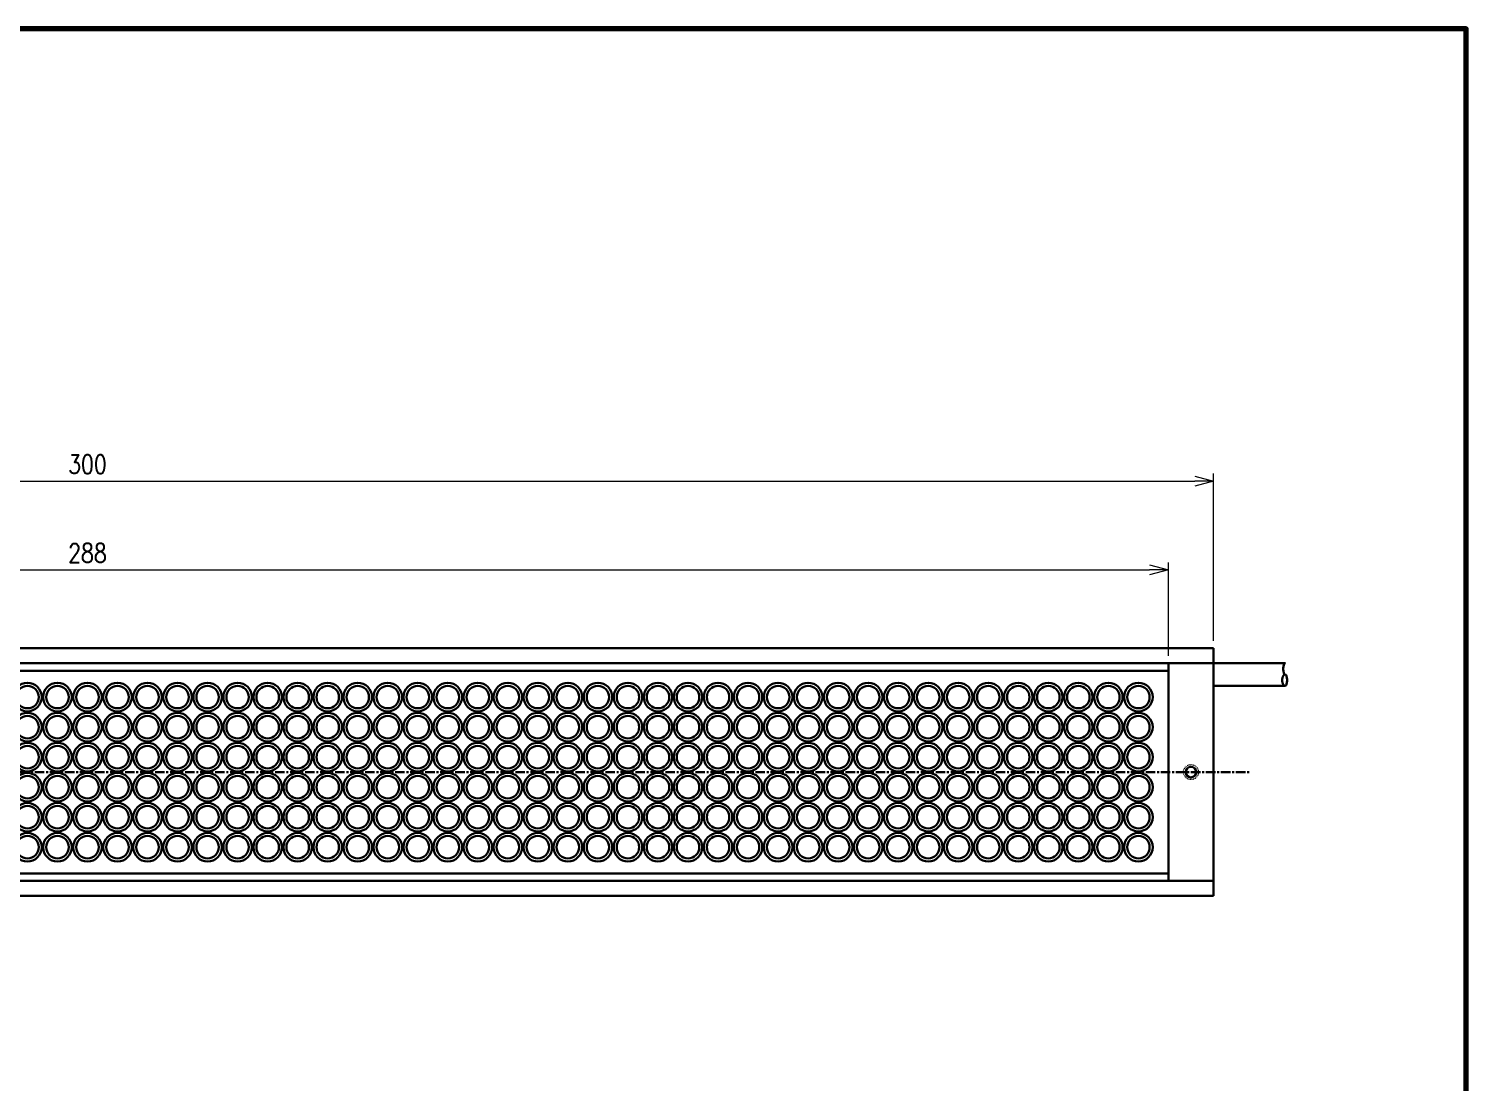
# Model space of a CAD drawing. Header units: millimetres. Extents: x 4 to 387, y 0 to 281.
# Drawn here: x 195.5 to 387, y 140.7 to 281 of the extents above; entities that cross this region are included whole.
import ezdxf

# ---------------------------------------------------------------- set-up
doc = ezdxf.new("R2010")
doc.units = ezdxf.units.MM
doc.linetypes.add('CENTER', pattern=[2, 1.25, -0.25, 0.25, -0.25])
doc.linetypes.add('HIDDEN', pattern=[0.375, 0.25, -0.125])
doc.layers.get('0').update_dxf_attribs({"lineweight": 30})
doc.layers.get('Defpoints').update_dxf_attribs({"lineweight": 9})
doc.layers.add('2KD_寸法１', color=7, linetype='Continuous', lineweight=15)
doc.layers.add('AUX', color=7, linetype='Continuous', lineweight=40)
doc.styles.get("Standard").update_dxf_attribs({"font": 'simplex.shx', "width": 0.8, "bigfont": 'extfont.shx'})
doc.dimstyles.new('KD-STD', dxfattribs={"dimscale": 0, "dimtxt": 2.5, "dimasz": 2.5, "dimexe": 1, "dimexo": 1, "dimgap": 1, "dimtad": 1, "dimdsep": 46, "dimtxsty": 'Standard', "dimblk": 'OPEN30', "dimcen": 0, "dimadec": 0, "dimazin": 0, "dimtfac": 1, "dimtmove": 0, "dimatfit": 3, "dimldrblk": 'OPEN30', "dimfxl": 1, "dimtfill": 1, "dimtolj": 1, "dimtzin": 0, "dimlwd": 15, "dimlwe": 15, "dimarcsym": 0})

# ---------------------------------------------------------------- blocks, each defined once
blk = doc.blocks.new('_Open30')
at = {"lineweight": -2}
for p, q in [((-1, 0.26794919), (0, 0)), ((0, 0), (-1, -0.26794919)), ((0, 0), (-1, 0))]:
    blk.add_line(p, q, dxfattribs=at)
blk = doc.blocks.new('*D48')
at = {"layer": '2KD_寸法１', "color": 0, "lineweight": 15, "ltscale": 0.5}
for p, q in [((59.32543278956985, 197.4670677133883), (59.32543278956985, 209.9122966296081)), ((61.82543278956985, 208.9122966296081), (344.82543278957, 208.9122966296081)), ((347.32543278957, 197.4670677133883), (347.32543278957, 209.9122966296081))]:
    blk.add_line(p, q, dxfattribs=at)
at = {"layer": 'Defpoints', "color": 0, "ltscale": 0.5}
for p in [(347.32543278957, 208.9122966296081), (59.32543278956985, 196.4670677133883), (347.32543278957, 196.4670677133883)]:
    blk.add_point(p, dxfattribs=at)
at = {"layer": '2KD_寸法１', "color": 0, "lineweight": 15, "ltscale": 0.5, "xscale": 2.5, "yscale": 2.5, "zscale": 2.5, "rotation": 180}
blk.add_blockref('_Open30', (59.32543278956985, 208.9122966296081), dxfattribs=at)
at = {"layer": '2KD_寸法１', "color": 0, "lineweight": 15, "ltscale": 0.5, "xscale": 2.5, "yscale": 2.5, "zscale": 2.5}
blk.add_blockref('_Open30', (347.32543278957, 208.9122966296081), dxfattribs=at)
at = {"layer": '2KD_寸法１', "color": 0, "ltscale": 0.5, "insert": (203.3254327895699, 211.1622966296081), "char_height": 2.5, "attachment_point": 5, "bg_fill": 3, "box_fill_scale": 1.1, "bg_fill_color": 9, "bg_fill_true_color": 13158600, "bg_fill_transparency": 4391206}
blk.add_mtext('\\A1;288', dxfattribs=at)
blk = doc.blocks.new('*D49')
at = {"layer": '2KD_寸法１', "color": 0, "lineweight": 15, "ltscale": 0.5}
for p, q in [((53.32543278956985, 199.4670677133882), (53.32543278956985, 221.7351082637587)), ((55.82543278956985, 220.7351082637587), (350.8254327895699, 220.7351082637587)), ((353.32543278957, 199.4670677133882), (353.32543278957, 221.7351082637587))]:
    blk.add_line(p, q, dxfattribs=at)
at = {"layer": 'Defpoints', "color": 0, "ltscale": 0.5}
for p in [(353.32543278957, 220.7351082637587), (53.32543278956985, 198.4670677133882), (353.32543278957, 198.4670677133882)]:
    blk.add_point(p, dxfattribs=at)
at = {"layer": '2KD_寸法１', "color": 0, "lineweight": 15, "ltscale": 0.5, "xscale": 2.5, "yscale": 2.5, "zscale": 2.5, "rotation": 180}
blk.add_blockref('_Open30', (53.32543278956985, 220.7351082637587), dxfattribs=at)
at = {"layer": '2KD_寸法１', "color": 0, "lineweight": 15, "ltscale": 0.5, "xscale": 2.5, "yscale": 2.5, "zscale": 2.5}
blk.add_blockref('_Open30', (353.32543278957, 220.7351082637587), dxfattribs=at)
at = {"layer": '2KD_寸法１', "color": 0, "ltscale": 0.5, "insert": (203.3254327895699, 222.9851082637587), "char_height": 2.5, "attachment_point": 5, "bg_fill": 3, "box_fill_scale": 1.1, "bg_fill_color": 9, "bg_fill_true_color": 13158600, "bg_fill_transparency": 4391166}
blk.add_mtext('\\A1;300', dxfattribs=at)
blk = doc.blocks.new('A$C00C600BF')
for p, q in [((0, 16.49999999999994), (300, 16.49999999999994)), ((300, 16.49999999999994), (300, -16.49999999999997)), ((294.000001275995, -14.50000114282289), (294.000001275995, 14.4999988571771)), ((294.000001275995, 14.4999988571771), (300.000001275995, 14.4999988571771)), ((300.000001275995, 14.4999988571771), (300.000001275995, -14.50000114282289)), ((309.600001275995, 14.49999885717696), (300.000001275995, 14.49999885717696)), ((309.600001275995, 11.49999885717696), (300.000001275995, 11.49999885717696)), ((300.000001275995, -14.50000114282289), (294.000001275995, -14.50000114282289)), ((300, -16.49999999999997), (0, -16.49999999999997))]:
    blk.add_line(p, q)
at = {"ltscale": 0.5}
for p, q in [((6.000001275994932, 14.4999988571771), (294.000001275995, 14.49999885717662)), ((294.000001275995, 13.49999885717685), (6.000001275994932, 13.49999885717685)), ((6.000001275994932, -13.50000114282289), (294.000001275995, -13.50000114282358)), ((294.000001275995, -14.50000114282247), (6.000001275994932, -14.50000114282303))]:
    blk.add_line(p, q, dxfattribs=at)
at = {"color": 2, "linetype": 'CENTER'}
blk.add_line((-5, 0), (305, 0), dxfattribs=at)
for points in [[(309.5500012759949, 12.99999885717696), (309.506601275995, 13.01139885718004), (309.4645012759952, 13.04519885718463), (309.4250012759949, 13.10049885717745), (309.3893012759949, 13.17539885718443), (309.358501275995, 13.26789885718324), (309.3335012759949, 13.37499885717696), (309.315101275995, 13.49349885718837), (309.3038012759949, 13.61969885718713), (309.3000012759949, 13.74999885717696), (309.3038012759949, 13.88019885717653), (309.315101275995, 14.00649885718013), (309.3335012759949, 14.12499885717696), (309.358501275995, 14.23209885718523), (309.3893012759949, 14.32449885717935), (309.4250012759949, 14.39949885717641), (309.4645012759952, 14.45469885717901), (309.506601275995, 14.48859885718843), (309.5500012759949, 14.49999885717696)], [(309.5500012759949, 11.49999885717696), (309.5151012759953, 11.50279885717893), (309.4805012759949, 11.51139885717992), (309.4465012759954, 11.52549885718034), (309.413201275995, 11.54519885718485), (309.3810012759951, 11.57029885718353), (309.3500012759954, 11.60049885717745), (309.3206012759953, 11.63559885718575), (309.292901275995, 11.67549885717437), (309.267201275995, 11.71969885717845), (309.2436012759951, 11.76789885718324), (309.2223012759954, 11.81989885717925), (309.203601275995, 11.87499885717696), (309.187501275995, 11.93309885718625), (309.1741012759949, 11.99349885718842), (309.1636012759951, 12.05589885718373), (309.1561012759949, 12.11969885718724), (309.1515012759951, 12.18459885718474), (309.1500012759953, 12.24999885717696), (309.1515012759951, 12.31539885718374), (309.1561012759949, 12.38029885718134), (309.1636012759951, 12.44409885718485), (309.1741012759949, 12.50649885718005), (309.187501275995, 12.56689885718225), (309.203601275995, 12.62499885717696), (309.2223012759954, 12.68009885717475), (309.2436012759951, 12.73209885718543), (309.267201275995, 12.78029885717544), (309.292901275995, 12.82449885717935), (309.3206012759953, 12.86439885718275), (309.3500012759954, 12.89949885717641), (309.3810012759951, 12.92969885718475), (309.413201275995, 12.95479885718373), (309.4465012759954, 12.97449885718825), (309.4805012759949, 12.98859885718843), (309.5151012759953, 12.99719885717493), (309.5500012759949, 12.99999885717696)], [(309.5500012759949, 12.99999885717696), (309.593401275995, 12.98859885718843), (309.6355012759949, 12.95469885717901), (309.675001275995, 12.89949885717641), (309.7107012759951, 12.82449885717935), (309.7415012759953, 12.73209885718543), (309.7665012759949, 12.62499885717696), (309.784901275995, 12.50649885718005), (309.796201275995, 12.38019885717654), (309.8000012759949, 12.24999885717696), (309.796201275995, 12.11969885718724), (309.784901275995, 11.99349885718842), (309.7665012759949, 11.87499885717696), (309.7415012759953, 11.76789885718324), (309.7107012759951, 11.67539885718435), (309.675001275995, 11.60049885717745), (309.6355012759949, 11.54519885718485), (309.593401275995, 11.51139885717992), (309.5500012759949, 11.49999885717696)]]:
    blk.add_lwpolyline(points)
at = {"ltscale": 0.2}
for centre, radius in [((142.0000012759949, 9.999998857177015), 1.9), ((142.0000012759949, 9.999998857177015), 1.5), ((146.0000012759951, 9.999998857177015), 1.9), ((146.0000012759951, 9.999998857177015), 1.5), ((150.0000012759949, 9.999998857177015), 1.9), ((150.0000012759949, 9.999998857177015), 1.5), ((154.0000012759951, 9.999998857177015), 1.9), ((154.0000012759951, 9.999998857177015), 1.5), ((158.0000012759949, 9.999998857177015), 1.9), ((158.0000012759949, 9.999998857177015), 1.5), ((162.0000012759951, 9.999998857177015), 1.9), ((162.0000012759951, 9.999998857177015), 1.5), ((166.0000012759949, 9.999998857177015), 1.9), ((166.0000012759949, 9.999998857177015), 1.5), ((170.0000012759951, 9.999998857177015), 1.9), ((170.0000012759951, 9.999998857177015), 1.5), ((174.0000012759949, 9.999998857177015), 1.9), ((174.0000012759949, 9.999998857177015), 1.5), ((178.0000012759951, 9.999998857177015), 1.9), ((178.0000012759951, 9.999998857177015), 1.5), ((182.0000012759949, 9.999998857177015), 1.9), ((182.0000012759949, 9.999998857177015), 1.5), ((186.0000012759951, 9.999998857177015), 1.9), ((186.0000012759951, 9.999998857177015), 1.5), ((190.0000012759949, 9.999998857177015), 1.9), ((190.0000012759949, 9.999998857177015), 1.5), ((194.0000012759947, 9.999998857177015), 1.9), ((194.0000012759947, 9.999998857177015), 1.5), ((198.0000012759949, 9.999998857177015), 1.9), ((198.0000012759949, 9.999998857177015), 1.5), ((202.0000012759949, 9.999998857177015), 1.9), ((202.0000012759949, 9.999998857177015), 1.5), ((206.0000012759949, 9.999998857177015), 1.9), ((206.0000012759949, 9.999998857177015), 1.5), ((210.0000012759949, 9.999998857177015), 1.9), ((210.0000012759949, 9.999998857177015), 1.5), ((214.0000012759951, 9.999998857177015), 1.9), ((214.0000012759951, 9.999998857177015), 1.5), ((218.0000012759941, 9.999998857177015), 1.9), ((218.0000012759941, 9.999998857177015), 1.5), ((222.0000012759951, 9.999998857177015), 1.9), ((222.0000012759951, 9.999998857177015), 1.5), ((226.0000012759951, 9.999998857177015), 1.9), ((226.0000012759951, 9.999998857177015), 1.5), ((230.0000012759951, 9.999998857177015), 1.9), ((230.0000012759951, 9.999998857177015), 1.5), ((234.0000012759951, 9.999998857177015), 1.9), ((234.0000012759951, 9.999998857177015), 1.5), ((238.0000012759951, 9.999998857177015), 1.9), ((238.0000012759951, 9.999998857177015), 1.5), ((242.0000012759951, 9.999998857177015), 1.9), ((242.0000012759951, 9.999998857177015), 1.5), ((246.000001275995, 9.999998857177015), 1.9), ((246.000001275995, 9.999998857177015), 1.5), ((250.000001275995, 9.999998857177015), 1.9), ((250.000001275995, 9.999998857177015), 1.5), ((254.000001275995, 9.999998857177015), 1.9), ((254.000001275995, 9.999998857177015), 1.5), ((258.000001275995, 9.999998857177015), 1.9), ((258.000001275995, 9.999998857177015), 1.5), ((262.000001275995, 9.999998857177015), 1.9), ((262.000001275995, 9.999998857177015), 1.5), ((266.0000012759951, 9.999998857177015), 1.9), ((266.0000012759951, 9.999998857177015), 1.5), ((270.000001275995, 9.999998857177015), 1.9), ((270.000001275995, 9.999998857177015), 1.5), ((274.000001275995, 9.999998857177015), 1.9), ((274.000001275995, 9.999998857177015), 1.5), ((278.000001275995, 9.999998857177015), 1.9), ((278.000001275995, 9.999998857177015), 1.5), ((282.000001275995, 9.999998857177015), 1.9), ((282.000001275995, 9.999998857177015), 1.5), ((286.000001275995, 9.999998857177015), 1.9), ((286.000001275995, 9.999998857177015), 1.5), ((290.000001275995, 9.999998857177015), 1.9), ((290.000001275995, 9.999998857177015), 1.5), ((142.0000012759949, 5.999998857177017), 1.9), ((146.0000012759951, 5.999998857177017), 1.9), ((150.0000012759949, 5.999998857177017), 1.9), ((154.0000012759951, 5.999998857177017), 1.9), ((158.0000012759949, 5.999998857177017), 1.9), ((162.0000012759951, 5.999998857177017), 1.9), ((166.0000012759949, 5.999998857177017), 1.9), ((170.0000012759951, 5.999998857177017), 1.9), ((174.0000012759949, 5.999998857177017), 1.9), ((178.0000012759951, 5.999998857177017), 1.9), ((182.0000012759949, 5.999998857177017), 1.9), ((186.0000012759951, 5.999998857177017), 1.9), ((190.0000012759949, 5.999998857177017), 1.9), ((194.0000012759947, 5.999998857177017), 1.9), ((198.0000012759949, 5.999998857177017), 1.9), ((202.0000012759949, 5.999998857177017), 1.9), ((206.0000012759949, 5.999998857177017), 1.9), ((210.0000012759949, 5.999998857177017), 1.9), ((214.0000012759951, 5.999998857177017), 1.9), ((218.0000012759941, 5.999998857177017), 1.9), ((222.0000012759951, 5.999998857177017), 1.9), ((226.0000012759951, 5.999998857177017), 1.9), ((230.0000012759951, 5.999998857177017), 1.9), ((234.0000012759951, 5.999998857177017), 1.9), ((238.0000012759951, 5.999998857177017), 1.9), ((242.0000012759951, 5.999998857177017), 1.9), ((246.000001275995, 5.999998857177017), 1.9), ((250.000001275995, 5.999998857177017), 1.9), ((254.000001275995, 5.999998857177017), 1.9), ((258.000001275995, 5.999998857177017), 1.9), ((262.000001275995, 5.999998857177017), 1.9), ((266.0000012759951, 5.999998857177017), 1.9), ((270.000001275995, 5.999998857177017), 1.9), ((274.000001275995, 5.999998857177017), 1.9), ((278.000001275995, 5.999998857177017), 1.9), ((282.000001275995, 5.999998857177017), 1.9), ((286.000001275995, 5.999998857177017), 1.9), ((290.000001275995, 5.999998857177017), 1.9), ((142.0000012759949, 5.999998857177017), 1.5), ((146.0000012759951, 5.999998857177017), 1.5), ((150.0000012759949, 5.999998857177017), 1.5), ((154.0000012759951, 5.999998857177017), 1.5), ((158.0000012759949, 5.999998857177017), 1.5), ((162.0000012759951, 5.999998857177017), 1.5), ((166.0000012759949, 5.999998857177017), 1.5), ((170.0000012759951, 5.999998857177017), 1.5), ((174.0000012759949, 5.999998857177017), 1.5), ((178.0000012759951, 5.999998857177017), 1.5), ((182.0000012759949, 5.999998857177017), 1.5), ((186.0000012759951, 5.999998857177017), 1.5), ((190.0000012759949, 5.999998857177017), 1.5), ((194.0000012759947, 5.999998857177017), 1.5), ((198.0000012759949, 5.999998857177017), 1.5), ((202.0000012759949, 5.999998857177017), 1.5), ((206.0000012759949, 5.999998857177017), 1.5), ((210.0000012759949, 5.999998857177017), 1.5), ((214.0000012759951, 5.999998857177017), 1.5), ((218.0000012759941, 5.999998857177017), 1.5), ((222.0000012759951, 5.999998857177017), 1.5), ((226.0000012759951, 5.999998857177017), 1.5), ((230.0000012759951, 5.999998857177017), 1.5), ((234.0000012759951, 5.999998857177017), 1.5), ((238.0000012759951, 5.999998857177017), 1.5), ((242.0000012759951, 5.999998857177017), 1.5), ((246.000001275995, 5.999998857177017), 1.5), ((250.000001275995, 5.999998857177017), 1.5), ((254.000001275995, 5.999998857177017), 1.5), ((258.000001275995, 5.999998857177017), 1.5), ((262.000001275995, 5.999998857177017), 1.5), ((266.0000012759951, 5.999998857177017), 1.5), ((270.000001275995, 5.999998857177017), 1.5), ((274.000001275995, 5.999998857177017), 1.5), ((278.000001275995, 5.999998857177017), 1.5), ((282.000001275995, 5.999998857177017), 1.5), ((286.000001275995, 5.999998857177017), 1.5), ((290.000001275995, 5.999998857177017), 1.5), ((142.0000012759949, 1.999998857177104), 1.9), ((146.0000012759951, 1.999998857177104), 1.9), ((150.0000012759949, 1.999998857177104), 1.9), ((154.0000012759951, 1.999998857177104), 1.9), ((158.0000012759949, 1.999998857177104), 1.9), ((162.0000012759951, 1.999998857177104), 1.9), ((166.0000012759949, 1.999998857177104), 1.9), ((170.0000012759951, 1.999998857177104), 1.9), ((174.0000012759949, 1.999998857177104), 1.9), ((178.0000012759951, 1.999998857177104), 1.9), ((182.0000012759949, 1.999998857177104), 1.9), ((186.0000012759951, 1.999998857177104), 1.9), ((190.0000012759949, 1.999998857177104), 1.9), ((194.0000012759947, 1.999998857177104), 1.9), ((198.0000012759949, 1.999998857177104), 1.9), ((202.0000012759949, 1.999998857177104), 1.9), ((206.0000012759949, 1.999998857177104), 1.9), ((210.0000012759949, 1.999998857177104), 1.9), ((214.0000012759951, 1.999998857177104), 1.9), ((218.0000012759941, 1.999998857177104), 1.9), ((222.0000012759951, 1.999998857177104), 1.9), ((226.0000012759951, 1.999998857177104), 1.9), ((230.0000012759951, 1.999998857177104), 1.9), ((234.0000012759951, 1.999998857177104), 1.9), ((238.0000012759951, 1.999998857177104), 1.9), ((242.0000012759951, 1.999998857177104), 1.9), ((246.000001275995, 1.999998857177104), 1.9), ((250.000001275995, 1.999998857177104), 1.9), ((254.000001275995, 1.999998857177104), 1.9), ((258.000001275995, 1.999998857177104), 1.9), ((262.000001275995, 1.999998857177104), 1.9), ((266.0000012759951, 1.999998857177104), 1.9), ((270.000001275995, 1.999998857177104), 1.9), ((274.000001275995, 1.999998857177104), 1.9), ((278.000001275995, 1.999998857177104), 1.9), ((282.000001275995, 1.999998857177104), 1.9), ((286.000001275995, 1.999998857177104), 1.9), ((290.000001275995, 1.999998857177104), 1.9), ((142.0000012759949, 1.999998857177104), 1.5), ((146.0000012759951, 1.999998857177104), 1.5), ((150.0000012759949, 1.999998857177104), 1.5), ((154.0000012759951, 1.999998857177104), 1.5), ((158.0000012759949, 1.999998857177104), 1.5), ((162.0000012759951, 1.999998857177104), 1.5), ((166.0000012759949, 1.999998857177104), 1.5), ((170.0000012759951, 1.999998857177104), 1.5), ((174.0000012759949, 1.999998857177104), 1.5), ((178.0000012759951, 1.999998857177104), 1.5), ((182.0000012759949, 1.999998857177104), 1.5), ((186.0000012759951, 1.999998857177104), 1.5), ((190.0000012759949, 1.999998857177104), 1.5), ((194.0000012759947, 1.999998857177104), 1.5), ((198.0000012759949, 1.999998857177104), 1.5), ((202.0000012759949, 1.999998857177104), 1.5), ((206.0000012759949, 1.999998857177104), 1.5), ((210.0000012759949, 1.999998857177104), 1.5), ((214.0000012759951, 1.999998857177104), 1.5), ((218.0000012759941, 1.999998857177104), 1.5), ((222.0000012759951, 1.999998857177104), 1.5), ((226.0000012759951, 1.999998857177104), 1.5), ((230.0000012759951, 1.999998857177104), 1.5), ((234.0000012759951, 1.999998857177104), 1.5), ((238.0000012759951, 1.999998857177104), 1.5), ((242.0000012759951, 1.999998857177104), 1.5), ((246.000001275995, 1.999998857177104), 1.5), ((250.000001275995, 1.999998857177104), 1.5), ((254.000001275995, 1.999998857177104), 1.5), ((258.000001275995, 1.999998857177104), 1.5), ((262.000001275995, 1.999998857177104), 1.5), ((266.0000012759951, 1.999998857177104), 1.5), ((270.000001275995, 1.999998857177104), 1.5), ((274.000001275995, 1.999998857177104), 1.5), ((278.000001275995, 1.999998857177104), 1.5), ((282.000001275995, 1.999998857177104), 1.5), ((286.000001275995, 1.999998857177104), 1.5), ((290.000001275995, 1.999998857177104), 1.5), ((142.0000012759949, -2.000001142822894), 1.9), ((142.0000012759949, -2.000001142822894), 1.5), ((146.0000012759951, -2.000001142822894), 1.9), ((146.0000012759951, -2.000001142822894), 1.5), ((150.0000012759949, -2.000001142822894), 1.9), ((150.0000012759949, -2.000001142822894), 1.5), ((154.0000012759951, -2.000001142822894), 1.9), ((154.0000012759951, -2.000001142822894), 1.5), ((158.0000012759949, -2.000001142822894), 1.9), ((158.0000012759949, -2.000001142822894), 1.5), ((162.0000012759951, -2.000001142822894), 1.9), ((162.0000012759951, -2.000001142822894), 1.5), ((166.0000012759949, -2.000001142822894), 1.9), ((166.0000012759949, -2.000001142822894), 1.5), ((170.0000012759951, -2.000001142822894), 1.9), ((170.0000012759951, -2.000001142822894), 1.5), ((174.0000012759949, -2.000001142822894), 1.9), ((174.0000012759949, -2.000001142822894), 1.5), ((178.0000012759951, -2.000001142822894), 1.9), ((178.0000012759951, -2.000001142822894), 1.5), ((182.0000012759949, -2.000001142822894), 1.9), ((182.0000012759949, -2.000001142822894), 1.5), ((186.0000012759951, -2.000001142822894), 1.9), ((186.0000012759951, -2.000001142822894), 1.5), ((190.0000012759949, -2.000001142822894), 1.9), ((190.0000012759949, -2.000001142822894), 1.5), ((194.0000012759947, -2.000001142822894), 1.9), ((194.0000012759947, -2.000001142822894), 1.5), ((198.0000012759949, -2.000001142822894), 1.9), ((198.0000012759949, -2.000001142822894), 1.5), ((202.0000012759949, -2.000001142822894), 1.9), ((202.0000012759949, -2.000001142822894), 1.5), ((206.0000012759949, -2.000001142822894), 1.9), ((206.0000012759949, -2.000001142822894), 1.5), ((210.0000012759949, -2.000001142822894), 1.9), ((210.0000012759949, -2.000001142822894), 1.5), ((214.0000012759951, -2.000001142822894), 1.9), ((214.0000012759951, -2.000001142822894), 1.5), ((218.0000012759941, -2.000001142822894), 1.9), ((218.0000012759941, -2.000001142822894), 1.5), ((222.0000012759951, -2.000001142822894), 1.9), ((222.0000012759951, -2.000001142822894), 1.5), ((226.0000012759951, -2.000001142822894), 1.9), ((226.0000012759951, -2.000001142822894), 1.5), ((230.0000012759951, -2.000001142822894), 1.9), ((230.0000012759951, -2.000001142822894), 1.5), ((234.0000012759951, -2.000001142822894), 1.9), ((234.0000012759951, -2.000001142822894), 1.5), ((238.0000012759951, -2.000001142822894), 1.9), ((238.0000012759951, -2.000001142822894), 1.5), ((242.0000012759951, -2.000001142822894), 1.9), ((242.0000012759951, -2.000001142822894), 1.5), ((246.000001275995, -2.000001142822894), 1.9), ((246.000001275995, -2.000001142822894), 1.5), ((250.000001275995, -2.000001142822894), 1.9), ((250.000001275995, -2.000001142822894), 1.5), ((254.000001275995, -2.000001142822894), 1.9), ((254.000001275995, -2.000001142822894), 1.5), ((258.000001275995, -2.000001142822894), 1.9), ((258.000001275995, -2.000001142822894), 1.5), ((262.000001275995, -2.000001142822894), 1.9), ((262.000001275995, -2.000001142822894), 1.5), ((266.0000012759951, -2.000001142822894), 1.9), ((266.0000012759951, -2.000001142822894), 1.5), ((270.000001275995, -2.000001142822894), 1.9), ((270.000001275995, -2.000001142822894), 1.5), ((274.000001275995, -2.000001142822894), 1.9), ((274.000001275995, -2.000001142822894), 1.5), ((278.000001275995, -2.000001142822894), 1.9), ((278.000001275995, -2.000001142822894), 1.5), ((282.000001275995, -2.000001142822894), 1.9), ((282.000001275995, -2.000001142822894), 1.5), ((286.000001275995, -2.000001142822894), 1.9), ((286.000001275995, -2.000001142822894), 1.5), ((290.000001275995, -2.000001142822894), 1.9), ((290.000001275995, -2.000001142822894), 1.5), ((142.0000012759949, -6.000001142822894), 1.9), ((142.0000012759949, -6.000001142822894), 1.5), ((146.0000012759951, -6.000001142822894), 1.9), ((146.0000012759951, -6.000001142822894), 1.5), ((150.0000012759949, -6.000001142822894), 1.9), ((150.0000012759949, -6.000001142822894), 1.5), ((154.0000012759951, -6.000001142822894), 1.9), ((154.0000012759951, -6.000001142822894), 1.5), ((158.0000012759949, -6.000001142822894), 1.9), ((158.0000012759949, -6.000001142822894), 1.5), ((162.0000012759951, -6.000001142822894), 1.9), ((162.0000012759951, -6.000001142822894), 1.5), ((166.0000012759949, -6.000001142822894), 1.9), ((166.0000012759949, -6.000001142822894), 1.5), ((170.0000012759951, -6.000001142822894), 1.9), ((170.0000012759951, -6.000001142822894), 1.5), ((174.0000012759949, -6.000001142822894), 1.9), ((174.0000012759949, -6.000001142822894), 1.5), ((178.0000012759951, -6.000001142822894), 1.9), ((178.0000012759951, -6.000001142822894), 1.5), ((182.0000012759949, -6.000001142822894), 1.9), ((182.0000012759949, -6.000001142822894), 1.5), ((186.0000012759951, -6.000001142822894), 1.9), ((186.0000012759951, -6.000001142822894), 1.5), ((190.0000012759949, -6.000001142822894), 1.9), ((190.0000012759949, -6.000001142822894), 1.5), ((194.0000012759947, -6.000001142822894), 1.9), ((194.0000012759947, -6.000001142822894), 1.5), ((198.0000012759949, -6.000001142822894), 1.9), ((198.0000012759949, -6.000001142822894), 1.5), ((202.0000012759949, -6.000001142822894), 1.9), ((202.0000012759949, -6.000001142822894), 1.5), ((206.0000012759949, -6.000001142822894), 1.9), ((206.0000012759949, -6.000001142822894), 1.5), ((210.0000012759949, -6.000001142822894), 1.9), ((210.0000012759949, -6.000001142822894), 1.5), ((214.0000012759951, -6.000001142822894), 1.9), ((214.0000012759951, -6.000001142822894), 1.5), ((218.0000012759941, -6.000001142822894), 1.9), ((218.0000012759941, -6.000001142822894), 1.5), ((222.0000012759951, -6.000001142822894), 1.9), ((222.0000012759951, -6.000001142822894), 1.5), ((226.0000012759951, -6.000001142822894), 1.9), ((226.0000012759951, -6.000001142822894), 1.5), ((230.0000012759951, -6.000001142822894), 1.9), ((230.0000012759951, -6.000001142822894), 1.5), ((234.0000012759951, -6.000001142822894), 1.9), ((234.0000012759951, -6.000001142822894), 1.5), ((238.0000012759951, -6.000001142822894), 1.9), ((238.0000012759951, -6.000001142822894), 1.5), ((242.0000012759951, -6.000001142822894), 1.9), ((242.0000012759951, -6.000001142822894), 1.5), ((246.000001275995, -6.000001142822894), 1.9), ((246.000001275995, -6.000001142822894), 1.5), ((250.000001275995, -6.000001142822894), 1.9), ((250.000001275995, -6.000001142822894), 1.5), ((254.000001275995, -6.000001142822894), 1.9), ((254.000001275995, -6.000001142822894), 1.5), ((258.000001275995, -6.000001142822894), 1.9), ((258.000001275995, -6.000001142822894), 1.5), ((262.000001275995, -6.000001142822894), 1.9), ((262.000001275995, -6.000001142822894), 1.5), ((266.0000012759951, -6.000001142822894), 1.9), ((266.0000012759951, -6.000001142822894), 1.5), ((270.000001275995, -6.000001142822894), 1.9), ((270.000001275995, -6.000001142822894), 1.5), ((274.000001275995, -6.000001142822894), 1.9), ((274.000001275995, -6.000001142822894), 1.5), ((278.000001275995, -6.000001142822894), 1.9), ((278.000001275995, -6.000001142822894), 1.5), ((282.000001275995, -6.000001142822894), 1.9), ((282.000001275995, -6.000001142822894), 1.5), ((286.000001275995, -6.000001142822894), 1.9), ((286.000001275995, -6.000001142822894), 1.5), ((290.000001275995, -6.000001142822894), 1.9), ((290.000001275995, -6.000001142822894), 1.5), ((142.0000012759949, -10.00000114282289), 1.9), ((142.0000012759949, -10.00000114282289), 1.5), ((146.0000012759951, -10.00000114282289), 1.9), ((146.0000012759951, -10.00000114282289), 1.5), ((150.0000012759949, -10.00000114282289), 1.9), ((150.0000012759949, -10.00000114282289), 1.5), ((154.0000012759951, -10.00000114282289), 1.9), ((154.0000012759951, -10.00000114282289), 1.5), ((158.0000012759949, -10.00000114282289), 1.9), ((158.0000012759949, -10.00000114282289), 1.5), ((162.0000012759951, -10.00000114282289), 1.9), ((162.0000012759951, -10.00000114282289), 1.5), ((166.0000012759949, -10.00000114282289), 1.9), ((166.0000012759949, -10.00000114282289), 1.5), ((170.0000012759951, -10.00000114282289), 1.9), ((170.0000012759951, -10.00000114282289), 1.5), ((174.0000012759949, -10.00000114282289), 1.9), ((174.0000012759949, -10.00000114282289), 1.5), ((178.0000012759951, -10.00000114282289), 1.9), ((178.0000012759951, -10.00000114282289), 1.5), ((182.0000012759949, -10.00000114282289), 1.9), ((182.0000012759949, -10.00000114282289), 1.5), ((186.0000012759951, -10.00000114282289), 1.9), ((186.0000012759951, -10.00000114282289), 1.5), ((190.0000012759949, -10.00000114282289), 1.9), ((190.0000012759949, -10.00000114282289), 1.5), ((194.0000012759947, -10.00000114282289), 1.9), ((194.0000012759947, -10.00000114282289), 1.5), ((198.0000012759949, -10.00000114282289), 1.9), ((198.0000012759949, -10.00000114282289), 1.5), ((202.0000012759949, -10.00000114282289), 1.9), ((202.0000012759949, -10.00000114282289), 1.5), ((206.0000012759949, -10.00000114282289), 1.9), ((206.0000012759949, -10.00000114282289), 1.5), ((210.0000012759949, -10.00000114282289), 1.9), ((210.0000012759949, -10.00000114282289), 1.5), ((214.0000012759951, -10.00000114282289), 1.9), ((214.0000012759951, -10.00000114282289), 1.5), ((218.0000012759941, -10.00000114282289), 1.9), ((218.0000012759941, -10.00000114282289), 1.5), ((222.0000012759951, -10.00000114282289), 1.9), ((222.0000012759951, -10.00000114282289), 1.5), ((226.0000012759951, -10.00000114282289), 1.9), ((226.0000012759951, -10.00000114282289), 1.5), ((230.0000012759951, -10.00000114282289), 1.9), ((230.0000012759951, -10.00000114282289), 1.5), ((234.0000012759951, -10.00000114282289), 1.9), ((234.0000012759951, -10.00000114282289), 1.5), ((238.0000012759951, -10.00000114282289), 1.9), ((238.0000012759951, -10.00000114282289), 1.5), ((242.0000012759951, -10.00000114282289), 1.9), ((242.0000012759951, -10.00000114282289), 1.5), ((246.000001275995, -10.00000114282289), 1.9), ((246.000001275995, -10.00000114282289), 1.5), ((250.000001275995, -10.00000114282289), 1.9), ((250.000001275995, -10.00000114282289), 1.5), ((254.000001275995, -10.00000114282289), 1.9), ((254.000001275995, -10.00000114282289), 1.5), ((258.000001275995, -10.00000114282289), 1.9), ((258.000001275995, -10.00000114282289), 1.5), ((262.000001275995, -10.00000114282289), 1.9), ((262.000001275995, -10.00000114282289), 1.5), ((266.0000012759951, -10.00000114282289), 1.9), ((266.0000012759951, -10.00000114282289), 1.5), ((270.000001275995, -10.00000114282289), 1.9), ((270.000001275995, -10.00000114282289), 1.5), ((274.000001275995, -10.00000114282289), 1.9), ((274.000001275995, -10.00000114282289), 1.5), ((278.000001275995, -10.00000114282289), 1.9), ((278.000001275995, -10.00000114282289), 1.5), ((282.000001275995, -10.00000114282289), 1.9), ((282.000001275995, -10.00000114282289), 1.5), ((286.000001275995, -10.00000114282289), 1.9), ((286.000001275995, -10.00000114282289), 1.5), ((290.000001275995, -10.00000114282289), 1.9), ((290.000001275995, -10.00000114282289), 1.5)]:
    blk.add_circle(centre, radius, dxfattribs=at)
at = {"linetype": 'HIDDEN', "lineweight": 5, "ltscale": 0.2}
blk.add_circle((297.000001275995, -1.1428228959e-06), 1, dxfattribs=at)
blk.add_circle((297.000001275995, -1.1428228959e-06), 0.7)

msp = doc.modelspace()

# ---------------------------------------------------------------- linework, layer by layer
at = {"layer": 'AUX', "lineweight": 70}
msp.add_lwpolyline([(3.999999758280864, 4.000000249163575), (386.9999997582809, 4.000000249163575), (386.9999997582809, 281.0000002491635), (3.999999758280864, 281.0000002491635)], close=True, dxfattribs=at)

# ---------------------------------------------------------------- next in the draw order: dimensions: what is measured, and where the dimension line sits
at = {"layer": '2KD_寸法１', "ltscale": 0.5}
dim = msp.add_linear_dim(base=(347.32543278957, 208.9122966296081), p1=(59.32543278956985, 196.4670677133883), p2=(347.32543278957, 196.4670677133883), dimstyle='KD-STD', override={"dimscale": 1, "dimtix": 0, "dimtofl": 1, "dimtmove": 0, "dimatfit": 3}, dxfattribs=at)
dim.commit()
dim.dimension.update_dxf_attribs({"geometry": '*D48', "text_midpoint": (203.3254327895699, 211.1622966296081)})

# ---------------------------------------------------------------- next in the draw order: dimensions: what is measured, and where the dimension line sits
dim = msp.add_linear_dim(base=(353.32543278957, 220.7351082637587), p1=(53.32543278956985, 198.4670677133882), p2=(353.32543278957, 198.4670677133882), dimstyle='KD-STD', override={"dimscale": 1, "dimtix": 0, "dimtofl": 1, "dimtmove": 0, "dimatfit": 3}, dxfattribs=at)
dim.commit()
dim.dimension.update_dxf_attribs({"geometry": '*D49', "text_midpoint": (203.3254327895699, 222.9851082637587)})

# ---------------------------------------------------------------- next in the draw order: block references
msp.add_blockref('A$C00C600BF', (53.32543151357492, 181.9670688562112))

doc.saveas('drawing.dxf')
